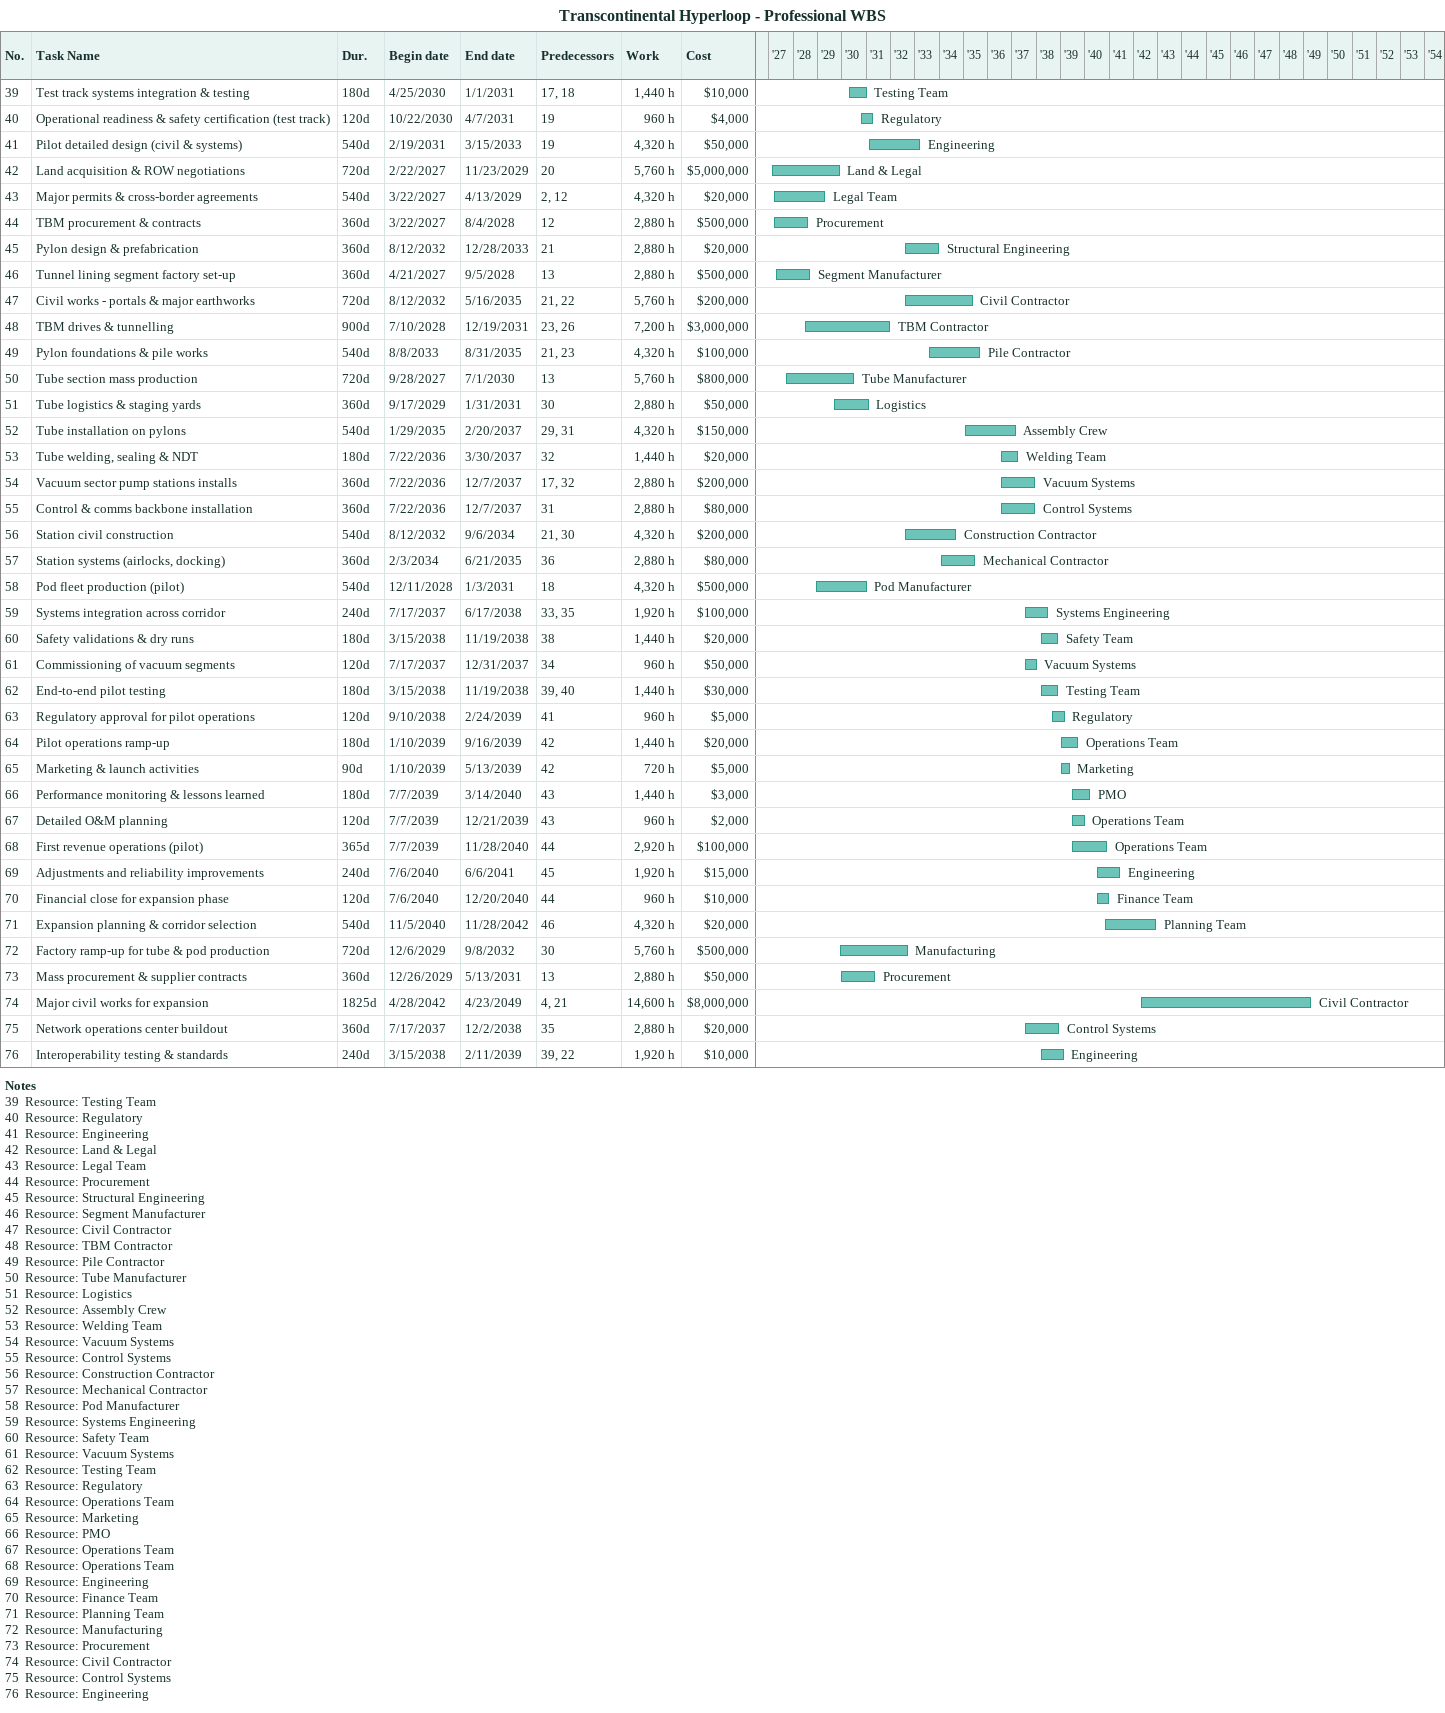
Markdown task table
Transcontinental Hyperloop - Professional WBS

| ID | Task | Duration | Start | Finish | Predecessors | Resources | Work (h) | Cost ($) |
|---|---|---|---|---|---|---|---|---|
| 39 | Test track systems integration & testing | 180d | 2030-04-25 | 2031-01-01 | 17, 18 | Testing Team | 1440 | 10000 |
| 40 | Operational readiness & safety certification (test track) | 120d | 2030-10-22 | 2031-04-07 | 19 | Regulatory | 960 | 4000 |
| 41 | Pilot detailed design (civil & systems) | 540d | 2031-02-19 | 2033-03-15 | 19 | Engineering | 4320 | 50000 |
| 42 | Land acquisition & ROW negotiations | 720d | 2027-02-22 | 2029-11-23 | 20 | Land & Legal | 5760 | 5000000 |
| 43 | Major permits & cross-border agreements | 540d | 2027-03-22 | 2029-04-13 | 2, 12 | Legal Team | 4320 | 20000 |
| 44 | TBM procurement & contracts | 360d | 2027-03-22 | 2028-08-04 | 12 | Procurement | 2880 | 500000 |
| 45 | Pylon design & prefabrication | 360d | 2032-08-12 | 2033-12-28 | 21 | Structural Engineering | 2880 | 20000 |
| 46 | Tunnel lining segment factory set-up | 360d | 2027-04-21 | 2028-09-05 | 13 | Segment Manufacturer | 2880 | 500000 |
| 47 | Civil works - portals & major earthworks | 720d | 2032-08-12 | 2035-05-16 | 21, 22 | Civil Contractor | 5760 | 200000 |
| 48 | TBM drives & tunnelling | 900d | 2028-07-10 | 2031-12-19 | 23, 26 | TBM Contractor | 7200 | 3000000 |
| 49 | Pylon foundations & pile works | 540d | 2033-08-08 | 2035-08-31 | 21, 23 | Pile Contractor | 4320 | 100000 |
| 50 | Tube section mass production | 720d | 2027-09-28 | 2030-07-01 | 13 | Tube Manufacturer | 5760 | 800000 |
| 51 | Tube logistics & staging yards | 360d | 2029-09-17 | 2031-01-31 | 30 | Logistics | 2880 | 50000 |
| 52 | Tube installation on pylons | 540d | 2035-01-29 | 2037-02-20 | 29, 31 | Assembly Crew | 4320 | 150000 |
| 53 | Tube welding, sealing & NDT | 180d | 2036-07-22 | 2037-03-30 | 32 | Welding Team | 1440 | 20000 |
| 54 | Vacuum sector pump stations installs | 360d | 2036-07-22 | 2037-12-07 | 17, 32 | Vacuum Systems | 2880 | 200000 |
| 55 | Control & comms backbone installation | 360d | 2036-07-22 | 2037-12-07 | 31 | Control Systems | 2880 | 80000 |
| 56 | Station civil construction | 540d | 2032-08-12 | 2034-09-06 | 21, 30 | Construction Contractor | 4320 | 200000 |
| 57 | Station systems (airlocks, docking) | 360d | 2034-02-03 | 2035-06-21 | 36 | Mechanical Contractor | 2880 | 80000 |
| 58 | Pod fleet production (pilot) | 540d | 2028-12-11 | 2031-01-03 | 18 | Pod Manufacturer | 4320 | 500000 |
| 59 | Systems integration across corridor | 240d | 2037-07-17 | 2038-06-17 | 33, 35 | Systems Engineering | 1920 | 100000 |
| 60 | Safety validations & dry runs | 180d | 2038-03-15 | 2038-11-19 | 38 | Safety Team | 1440 | 20000 |
| 61 | Commissioning of vacuum segments | 120d | 2037-07-17 | 2037-12-31 | 34 | Vacuum Systems | 960 | 50000 |
| 62 | End-to-end pilot testing | 180d | 2038-03-15 | 2038-11-19 | 39, 40 | Testing Team | 1440 | 30000 |
| 63 | Regulatory approval for pilot operations | 120d | 2038-09-10 | 2039-02-24 | 41 | Regulatory | 960 | 5000 |
| 64 | Pilot operations ramp-up | 180d | 2039-01-10 | 2039-09-16 | 42 | Operations Team | 1440 | 20000 |
| 65 | Marketing & launch activities | 90d | 2039-01-10 | 2039-05-13 | 42 | Marketing | 720 | 5000 |
| 66 | Performance monitoring & lessons learned | 180d | 2039-07-07 | 2040-03-14 | 43 | PMO | 1440 | 3000 |
| 67 | Detailed O&M planning | 120d | 2039-07-07 | 2039-12-21 | 43 | Operations Team | 960 | 2000 |
| 68 | First revenue operations (pilot) | 365d | 2039-07-07 | 2040-11-28 | 44 | Operations Team | 2920 | 100000 |
| 69 | Adjustments and reliability improvements | 240d | 2040-07-06 | 2041-06-06 | 45 | Engineering | 1920 | 15000 |
| 70 | Financial close for expansion phase | 120d | 2040-07-06 | 2040-12-20 | 44 | Finance Team | 960 | 10000 |
| 71 | Expansion planning & corridor selection | 540d | 2040-11-05 | 2042-11-28 | 46 | Planning Team | 4320 | 20000 |
| 72 | Factory ramp-up for tube & pod production | 720d | 2029-12-06 | 2032-09-08 | 30 | Manufacturing | 5760 | 500000 |
| 73 | Mass procurement & supplier contracts | 360d | 2029-12-26 | 2031-05-13 | 13 | Procurement | 2880 | 50000 |
| 74 | Major civil works for expansion | 1825d | 2042-04-28 | 2049-04-23 | 4, 21 | Civil Contractor | 14600 | 8000000 |
| 75 | Network operations center buildout | 360d | 2037-07-17 | 2038-12-02 | 35 | Control Systems | 2880 | 20000 |
| 76 | Interoperability testing & standards | 240d | 2038-03-15 | 2039-02-11 | 39, 22 | Engineering | 1920 | 10000 |

Notes
- 39: Resource: Testing Team
- 40: Resource: Regulatory
- 41: Resource: Engineering
- 42: Resource: Land & Legal
- 43: Resource: Legal Team
- 44: Resource: Procurement
- 45: Resource: Structural Engineering
- 46: Resource: Segment Manufacturer
- 47: Resource: Civil Contractor
- 48: Resource: TBM Contractor
- 49: Resource: Pile Contractor
- 50: Resource: Tube Manufacturer
- 51: Resource: Logistics
- 52: Resource: Assembly Crew
- 53: Resource: Welding Team
- 54: Resource: Vacuum Systems
- 55: Resource: Control Systems
- 56: Resource: Construction Contractor
- 57: Resource: Mechanical Contractor
- 58: Resource: Pod Manufacturer
- 59: Resource: Systems Engineering
- 60: Resource: Safety Team
- 61: Resource: Vacuum Systems
- 62: Resource: Testing Team
- 63: Resource: Regulatory
- 64: Resource: Operations Team
- 65: Resource: Marketing
- 66: Resource: PMO
- 67: Resource: Operations Team
- 68: Resource: Operations Team
- 69: Resource: Engineering
- 70: Resource: Finance Team
- 71: Resource: Planning Team
- 72: Resource: Manufacturing
- 73: Resource: Procurement
- 74: Resource: Civil Contractor
- 75: Resource: Control Systems
- 76: Resource: Engineering
